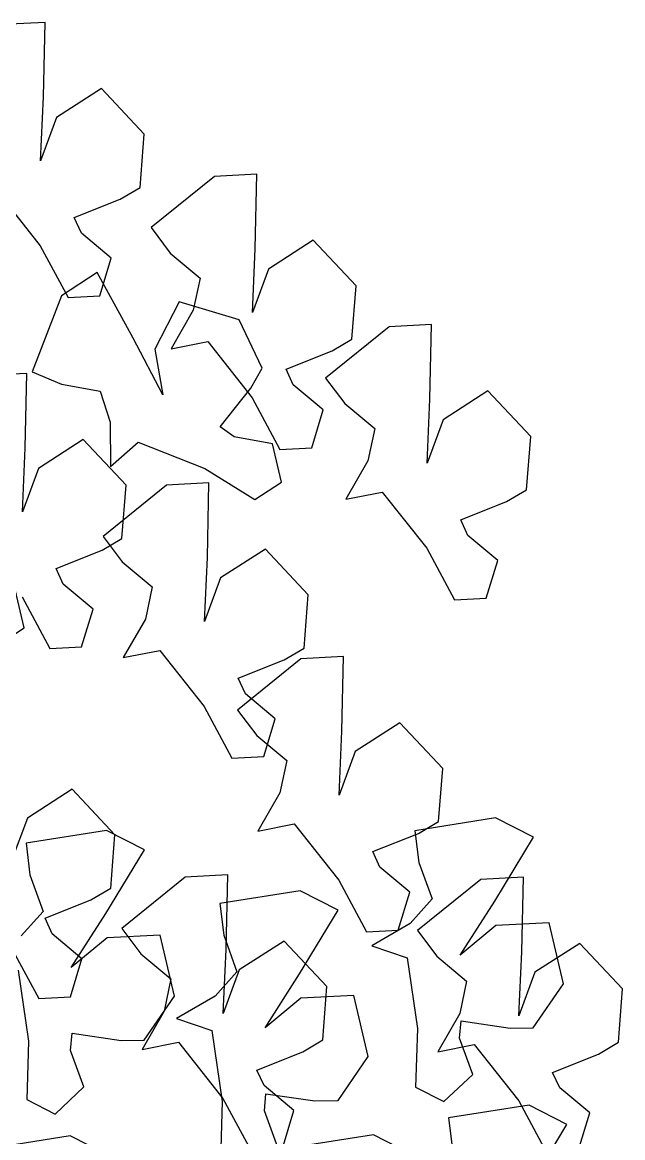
# Model space of a CAD drawing. Header units: millimetres. Extents: x 441061 to 442903, y 4515148 to 4515613.
# Drawn here: x 442384.8341 to 442384.9243, y 4515545.6338 to 4515545.8014 of the extents above; entities that cross this region are included whole.
import ezdxf

# ---------------------------------------------------------------- set-up
doc = ezdxf.new("R2010")
doc.units = ezdxf.units.MM
doc.linetypes.add('CONTINUA', pattern=[0])
doc.layers.add('01_piscinas', color=254, linetype='Continuous')

# ---------------------------------------------------------------- blocks, each defined once
blk = doc.blocks.new('A$C21391103')
at = {"layer": '01_piscinas'}
for p, q in [((132.6081, 81.3543), (132.557, 81.3516)), ((132.6062, 81.2646), (132.6081, 81.3543)), ((132.6758, 81.2747), (132.622, 81.24)), ((132.7274, 81.2199), (132.6758, 81.2747)), ((132.6027, 81.1877), (132.6062, 81.2646)), ((132.622, 81.24), (132.6027, 81.1877)), ((132.7223, 81.1558), (132.7274, 81.2199)), ((132.8117, 81.1691), (132.7355, 81.1075)), ((132.8627, 81.1718), (132.8117, 81.1691)), ((132.8608, 81.0821), (132.8627, 81.1718)), ((132.549, 81.153), (132.6024, 81.0854)), ((132.6984, 81.1416), (132.7223, 81.1558)), ((132.6432, 81.1197), (132.6984, 81.1416)), ((132.6519, 81.1009), (132.6432, 81.1197)), ((132.6877, 81.0708), (132.6519, 81.1009)), ((132.7355, 81.1075), (132.7586, 81.0768)), ((132.6024, 81.0854), (132.6358, 81.0233)), ((132.8574, 81.0052), (132.8608, 81.0821)), ((132.9305, 81.0922), (132.8767, 81.0575)), ((132.982, 81.0374), (132.9305, 81.0922)), ((132.6739, 81.0253), (132.6877, 81.0708)), ((132.7586, 81.0768), (132.7945, 81.0467)), ((132.8767, 81.0575), (132.8574, 81.0052)), ((132.6708, 81.0533), (132.6279, 81.0255)), ((132.714, 80.9747), (132.6708, 81.0533)), ((132.7945, 81.0467), (132.7863, 81.008)), ((132.977, 80.9733), (132.982, 81.0374)), ((132.6279, 81.0255), (132.5928, 80.934)), ((132.6358, 81.0233), (132.6739, 81.0253)), ((132.7692, 81.0182), (132.74, 80.9613)), ((132.8413, 80.9966), (132.7692, 81.0182)), ((132.7863, 81.008), (132.7598, 80.9617)), ((132.869, 80.9386), (132.8413, 80.9966)), ((133.0725, 80.9908), (133.0215, 80.9882)), ((133.0706, 80.9011), (133.0725, 80.9908)), ((133.0215, 80.9882), (132.9453, 80.9265)), ((132.7495, 80.9063), (132.714, 80.9747)), ((132.74, 80.9613), (132.7495, 80.9063)), ((132.7598, 80.9617), (132.8036, 80.9705)), ((132.8036, 80.9705), (132.857, 80.9029)), ((132.953, 80.9591), (132.977, 80.9733)), ((132.8979, 80.9371), (132.953, 80.9591)), ((132.8553, 80.9143), (132.869, 80.9386)), ((132.9065, 80.9184), (132.8979, 80.9371)), ((132.5863, 80.9322), (132.5352, 80.9295)), ((132.5844, 80.8425), (132.5863, 80.9322)), ((132.5928, 80.934), (132.6281, 80.919)), ((132.9453, 80.9265), (132.9684, 80.8959)), ((132.6281, 80.919), (132.6742, 80.9109)), ((132.6742, 80.9109), (132.6865, 80.8733)), ((132.8185, 80.8677), (132.8553, 80.9143)), ((132.9424, 80.8883), (132.9065, 80.9184)), ((133.1403, 80.9112), (133.0865, 80.8765)), ((133.1918, 80.8564), (133.1403, 80.9112)), ((132.857, 80.9029), (132.8904, 80.8408)), ((132.9684, 80.8959), (133.0043, 80.8658)), ((133.0672, 80.8242), (133.0706, 80.9011)), ((132.9286, 80.8428), (132.9424, 80.8883)), ((132.6865, 80.8733), (132.6867, 80.82)), ((132.8354, 80.8558), (132.8185, 80.8677)), ((133.0865, 80.8765), (133.0672, 80.8242)), ((132.8815, 80.8476), (132.8354, 80.8558)), ((133.0043, 80.8658), (132.9961, 80.8271)), ((133.1868, 80.7923), (133.1918, 80.8564)), ((132.5809, 80.7656), (132.5844, 80.8425)), ((132.654, 80.8526), (132.6002, 80.8179)), ((132.7055, 80.7978), (132.654, 80.8526)), ((132.6867, 80.82), (132.7202, 80.8494)), ((132.7202, 80.8494), (132.8003, 80.8176)), ((132.8923, 80.8013), (132.8815, 80.8476)), ((132.8904, 80.8408), (132.9286, 80.8428)), ((132.6002, 80.8179), (132.5809, 80.7656)), ((132.8003, 80.8176), (132.8602, 80.7805)), ((132.9961, 80.8271), (132.9696, 80.7808)), ((132.8051, 80.8004), (132.7541, 80.7977)), ((132.8033, 80.7107), (132.8051, 80.8004)), ((132.8602, 80.7805), (132.8923, 80.8013)), ((132.7541, 80.7977), (132.6779, 80.7361)), ((132.7005, 80.7337), (132.7055, 80.7978)), ((132.9696, 80.7808), (133.0134, 80.7895)), ((133.0134, 80.7895), (133.0668, 80.7219)), ((133.1628, 80.7782), (133.1868, 80.7923)), ((133.1077, 80.7562), (133.1628, 80.7782)), ((133.1163, 80.7374), (133.1077, 80.7562)), ((132.6766, 80.7195), (132.7005, 80.7337)), ((132.6779, 80.7361), (132.701, 80.7055)), ((133.1522, 80.7073), (133.1163, 80.7374)), ((132.8729, 80.7208), (132.8191, 80.6861)), ((132.9244, 80.666), (132.8729, 80.7208)), ((133.0668, 80.7219), (133.1002, 80.6598)), ((132.6214, 80.6975), (132.6766, 80.7195)), ((132.7998, 80.6338), (132.8033, 80.7107)), ((133.1384, 80.6619), (133.1522, 80.7073)), ((132.63, 80.6788), (132.6214, 80.6975)), ((132.701, 80.7055), (132.7369, 80.6754)), ((132.8191, 80.6861), (132.7998, 80.6338)), ((132.5831, 80.6261), (132.5723, 80.6724)), ((132.6659, 80.6487), (132.63, 80.6788)), ((132.7369, 80.6754), (132.7288, 80.6366)), ((132.5806, 80.6633), (132.614, 80.6012)), ((132.9194, 80.6019), (132.9244, 80.666)), ((133.1002, 80.6598), (133.1384, 80.6619)), ((132.6521, 80.6032), (132.6659, 80.6487)), ((132.5511, 80.6053), (132.5831, 80.6261)), ((132.7288, 80.6366), (132.7022, 80.5904)), ((132.614, 80.6012), (132.6521, 80.6032)), ((132.8955, 80.5877), (132.9194, 80.6019)), ((132.7022, 80.5904), (132.746, 80.5991)), ((132.746, 80.5991), (132.7994, 80.5315)), ((132.9157, 80.589), (132.8396, 80.5273)), ((132.8403, 80.5658), (132.8955, 80.5877)), ((132.9668, 80.5916), (132.9157, 80.589)), ((132.9649, 80.5019), (132.9668, 80.5916)), ((132.8489, 80.547), (132.8403, 80.5658)), ((132.8848, 80.5169), (132.8489, 80.547)), ((132.7994, 80.5315), (132.8328, 80.4694)), ((132.8396, 80.5273), (132.8627, 80.4967)), ((132.871, 80.4714), (132.8848, 80.5169)), ((133.0345, 80.512), (132.9807, 80.4773)), ((133.0861, 80.4572), (133.0345, 80.512)), ((132.8627, 80.4967), (132.8985, 80.4666)), ((132.9614, 80.425), (132.9649, 80.5019)), ((132.8328, 80.4694), (132.871, 80.4714)), ((132.8985, 80.4666), (132.8904, 80.4279)), ((132.9807, 80.4773), (132.9614, 80.425)), ((133.0811, 80.3931), (133.0861, 80.4572)), ((132.6406, 80.432), (132.5869, 80.3973)), ((132.6922, 80.3772), (132.6406, 80.432)), ((132.8904, 80.4279), (132.8639, 80.3816)), ((132.5869, 80.3973), (132.5676, 80.345)), ((132.8639, 80.3816), (132.9077, 80.3903)), ((132.9077, 80.3903), (132.9611, 80.3227)), ((133.1495, 80.3975), (133.0527, 80.3821)), ((133.0571, 80.379), (133.0811, 80.3931)), ((133.195, 80.3743), (133.1495, 80.3975)), ((132.6821, 80.3826), (132.5853, 80.3673)), ((132.7276, 80.3594), (132.6821, 80.3826)), ((132.6872, 80.3131), (132.6922, 80.3772)), ((133.0019, 80.357), (133.0571, 80.379)), ((133.0527, 80.3821), (133.0574, 80.3441)), ((133.1485, 80.2975), (133.195, 80.3743)), ((132.5853, 80.3673), (132.59, 80.3292)), ((132.6811, 80.2826), (132.7276, 80.3594)), ((133.0106, 80.3382), (133.0019, 80.357)), ((133.0464, 80.3081), (133.0106, 80.3382)), ((133.0574, 80.3441), (133.0733, 80.3001)), ((132.59, 80.3292), (132.606, 80.2852)), ((132.7765, 80.3264), (132.7004, 80.2648)), ((132.8276, 80.3291), (132.7765, 80.3264)), ((132.8257, 80.2394), (132.8276, 80.3291)), ((132.9611, 80.3227), (132.9945, 80.2606)), ((133.1319, 80.3236), (133.0558, 80.262)), ((133.183, 80.3263), (133.1319, 80.3236)), ((133.1811, 80.2366), (133.183, 80.3263)), ((132.6632, 80.2989), (132.6872, 80.3131)), ((132.9149, 80.3099), (132.8182, 80.2946)), ((132.9605, 80.2867), (132.9149, 80.3099)), ((133.0326, 80.2626), (133.0464, 80.3081)), ((132.6081, 80.277), (132.6632, 80.2989)), ((132.8182, 80.2946), (132.8228, 80.2565)), ((133.0733, 80.3001), (133.047, 80.2706)), ((133.1071, 80.2326), (133.1485, 80.2975)), ((132.606, 80.2852), (132.5796, 80.2557)), ((132.6397, 80.2177), (132.6811, 80.2826)), ((132.914, 80.2099), (132.9605, 80.2867)), ((132.6167, 80.2582), (132.6081, 80.277)), ((132.7004, 80.2648), (132.7234, 80.2341)), ((133.047, 80.2706), (133.0008, 80.2438)), ((133.1499, 80.2683), (133.1071, 80.2326)), ((133.2138, 80.2714), (133.1499, 80.2683)), ((133.2311, 80.1982), (133.2138, 80.2714)), ((132.6525, 80.2281), (132.6167, 80.2582)), ((132.6826, 80.2534), (132.6397, 80.2177)), ((132.7465, 80.2566), (132.6826, 80.2534)), ((132.7637, 80.1833), (132.7465, 80.2566)), ((132.8228, 80.2565), (132.8388, 80.2125)), ((132.9945, 80.2606), (133.0326, 80.2626)), ((133.0558, 80.262), (133.0788, 80.2313)), ((132.5672, 80.2427), (132.6006, 80.1806)), ((132.8222, 80.1625), (132.8257, 80.2394)), ((132.8953, 80.2495), (132.8415, 80.2148)), ((132.9469, 80.1947), (132.8953, 80.2495)), ((133.0008, 80.2438), (133.0432, 80.2295)), ((133.2507, 80.2467), (133.1969, 80.212)), ((133.3022, 80.1919), (133.2507, 80.2467)), ((132.6388, 80.1826), (132.6525, 80.2281)), ((132.7234, 80.2341), (132.7593, 80.204)), ((133.0432, 80.2295), (133.0556, 80.1442)), ((133.0788, 80.2313), (133.1147, 80.2012)), ((133.1776, 80.1597), (133.1811, 80.2366)), ((132.5758, 80.2146), (132.5882, 80.1293)), ((132.8388, 80.2125), (132.8124, 80.1831)), ((132.8415, 80.2148), (132.8222, 80.1625)), ((133.1969, 80.212), (133.1776, 80.1597)), ((132.7593, 80.204), (132.7512, 80.1653)), ((132.8725, 80.1451), (132.914, 80.2099)), ((133.1147, 80.2012), (133.1066, 80.1625)), ((133.1947, 80.1452), (133.2311, 80.1982)), ((132.9793, 80.1839), (132.9154, 80.1808)), ((132.9418, 80.1306), (132.9469, 80.1947)), ((132.9966, 80.1107), (132.9793, 80.1839)), ((133.2972, 80.1278), (133.3022, 80.1919)), ((132.6006, 80.1806), (132.6388, 80.1826)), ((132.7273, 80.1303), (132.7637, 80.1833)), ((132.8124, 80.1831), (132.7663, 80.1562)), ((132.9154, 80.1808), (132.8725, 80.1451)), ((132.7512, 80.1653), (132.7247, 80.119)), ((133.1066, 80.1625), (133.08, 80.1162)), ((132.7663, 80.1562), (132.8086, 80.1419)), ((133.0556, 80.1442), (133.0535, 80.0738)), ((133.1062, 80.1329), (133.1081, 80.1535)), ((133.1081, 80.1535), (133.1669, 80.1449)), ((133.1669, 80.1449), (133.1947, 80.1452)), ((132.6388, 80.118), (132.6407, 80.1386)), ((132.6407, 80.1386), (132.6995, 80.13)), ((132.6995, 80.13), (132.7273, 80.1303)), ((132.8086, 80.1419), (132.8211, 80.0567)), ((132.9179, 80.1164), (132.9418, 80.1306)), ((133.1222, 80.0889), (133.1062, 80.1329)), ((132.5882, 80.1293), (132.5861, 80.0589)), ((132.6548, 80.074), (132.6388, 80.118)), ((132.7247, 80.119), (132.7685, 80.1278)), ((132.7685, 80.1278), (132.8219, 80.0602)), ((132.8627, 80.0944), (132.9179, 80.1164)), ((133.08, 80.1162), (133.1238, 80.125)), ((133.1238, 80.125), (133.1773, 80.0574)), ((133.2733, 80.1136), (133.2972, 80.1278)), ((132.9602, 80.0577), (132.9966, 80.1107)), ((133.2181, 80.0916), (133.2733, 80.1136)), ((132.8713, 80.0757), (132.8627, 80.0944)), ((133.2267, 80.0729), (133.2181, 80.0916)), ((133.0875, 80.0564), (133.1222, 80.0889)), ((132.6202, 80.0415), (132.6548, 80.074)), ((132.9072, 80.0456), (132.8713, 80.0757)), ((132.8717, 80.0454), (132.8736, 80.0659)), ((132.8736, 80.0659), (132.9324, 80.0574)), ((133.0535, 80.0738), (133.0875, 80.0564)), ((133.2626, 80.0428), (133.2267, 80.0729)), ((132.5861, 80.0589), (132.6202, 80.0415)), ((132.8211, 80.0567), (132.819, 79.9862)), ((132.8219, 80.0602), (132.8553, 79.9981)), ((132.9324, 80.0574), (132.9602, 80.0577)), ((133.1897, 80.0521), (133.093, 80.0368)), ((133.1773, 80.0574), (133.2107, 79.9953)), ((133.2353, 80.0289), (133.1897, 80.0521)), ((132.8877, 80.0014), (132.8717, 80.0454)), ((132.8934, 80.0001), (132.9072, 80.0456)), ((133.093, 80.0368), (133.0976, 79.9987)), ((133.2488, 79.9973), (133.2626, 80.0428)), ((133.1888, 79.9521), (133.2353, 80.0289)), ((132.6382, 80.0151), (132.5415, 79.9998)), ((132.6838, 79.9919), (132.6382, 80.0151)), ((133.0027, 80.0164), (132.9059, 80.0011)), ((133.0482, 79.9932), (133.0027, 80.0164))]:
    blk.add_line(p, q, dxfattribs=at)

msp = doc.modelspace()

# ---------------------------------------------------------------- block references
at = {"layer": '01_piscinas', "color": 6, "linetype": 'CONTINUA', "xscale": 0.125, "yscale": 0.125, "zscale": 0.125}
msp.add_blockref('A$C21391103', (442368.26149, 4515535.63213), dxfattribs=at)

doc.saveas('drawing.dxf')
